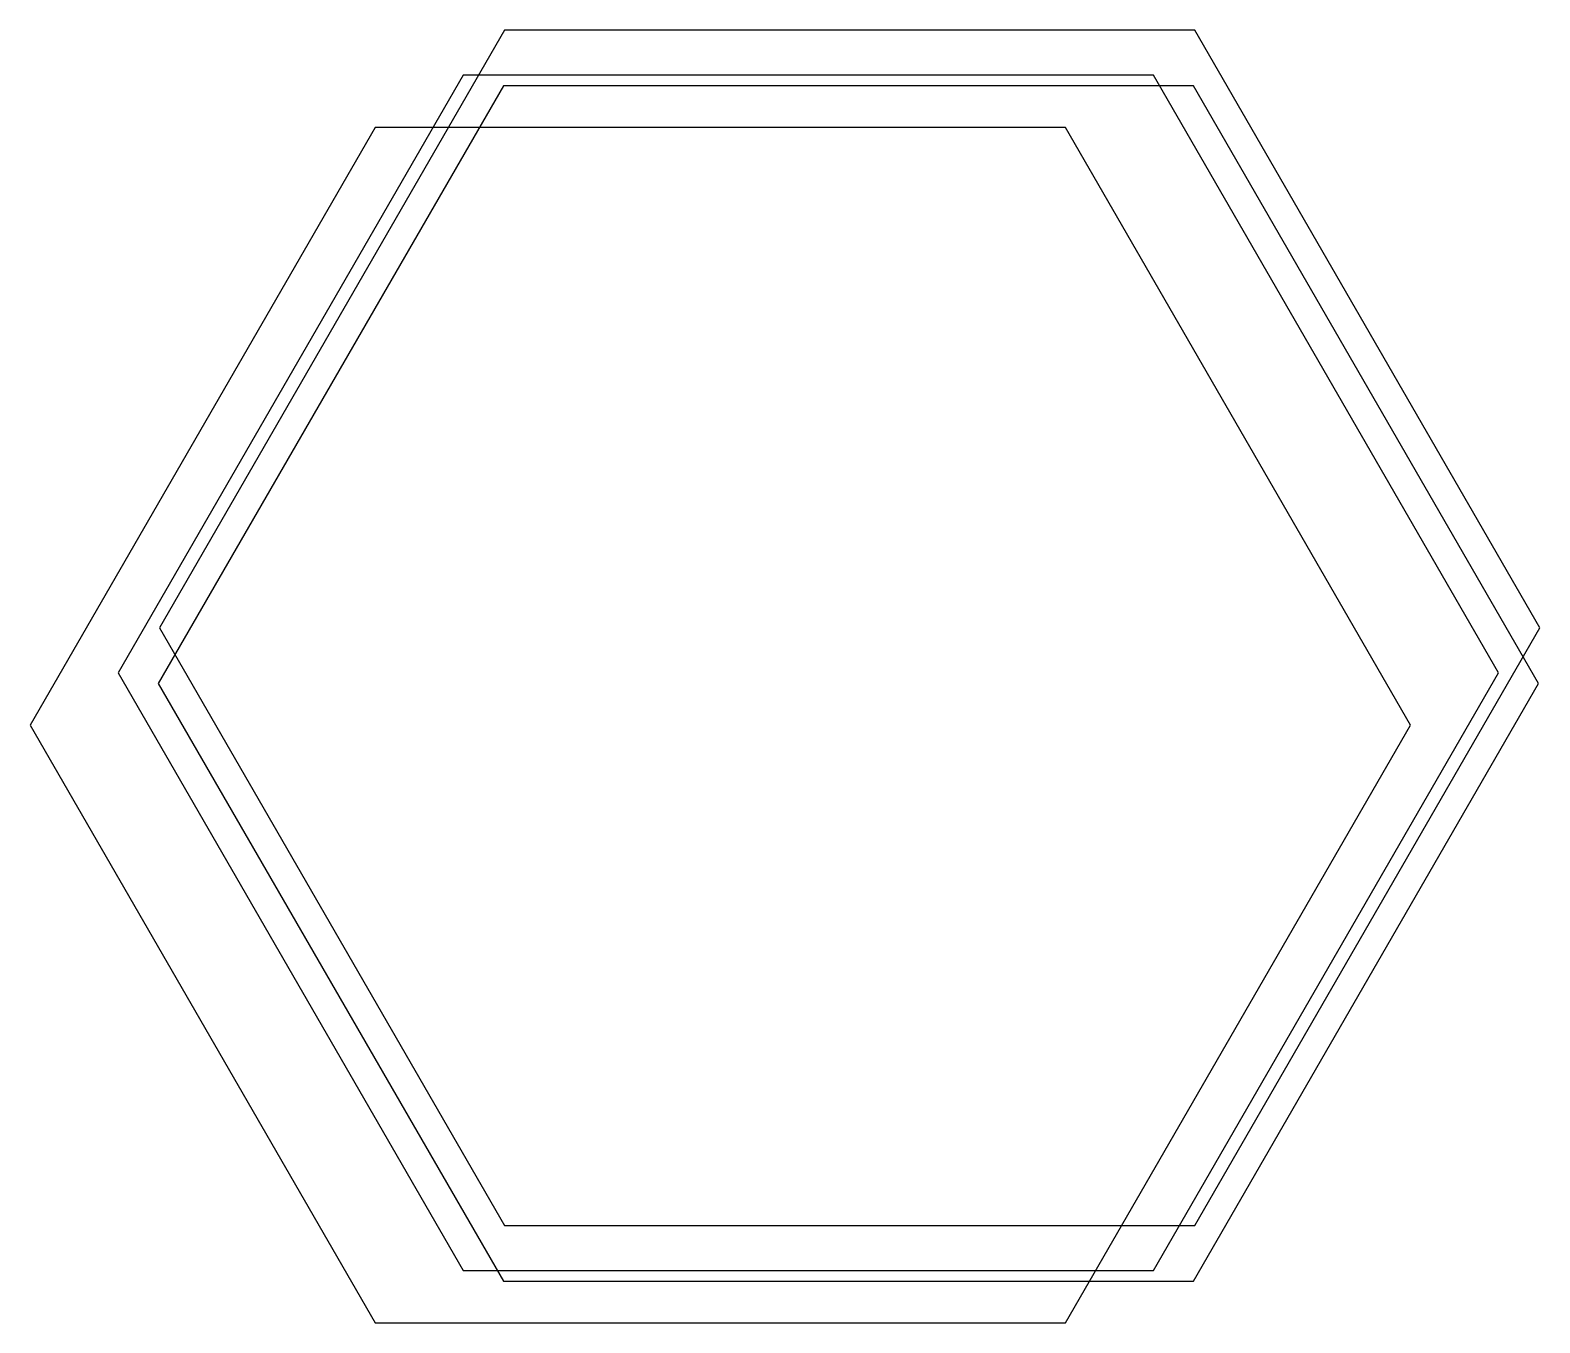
# Paper-space layout 'Layout1' of a CAD drawing. Header units: millimetres. Extents: x 26 to 175610, y 20 to 60847.
# Drawn here: x 173525 to 175610, y 59062 to 60847 of the extents above.
import ezdxf

# ---------------------------------------------------------------- set-up
doc = ezdxf.new("R2010")
doc.units = ezdxf.units.MM
doc.layers.add("costruzione sez cc'", color=161, linetype='Continuous')

# ---------------------------------------------------------------- blocks, each defined once
blk = doc.blocks.new('ESAGONO FINESTRE')
at = {"layer": "costruzione sez cc'"}
blk.add_lwpolyline([(173.525, 59.887), (174.0016, 59.0615), (174.9548, 59.0615), (175.4314, 59.887), (174.9548, 60.7125), (174.0016, 60.7125)], close=True, dxfattribs=at)

psp = doc.layouts.get("Layout1")

# ---------------------------------------------------------------- block references
at = {"layer": "costruzione sez cc'", "xscale": 1000, "yscale": 1000, "zscale": 1000}
for p in [(178.7, 134.4), (121.5, 72.3), (176.9, 57.7), (0, 0), (0, 0)]:
    psp.add_blockref('ESAGONO FINESTRE', p, dxfattribs=at)

doc.saveas('drawing.dxf')
